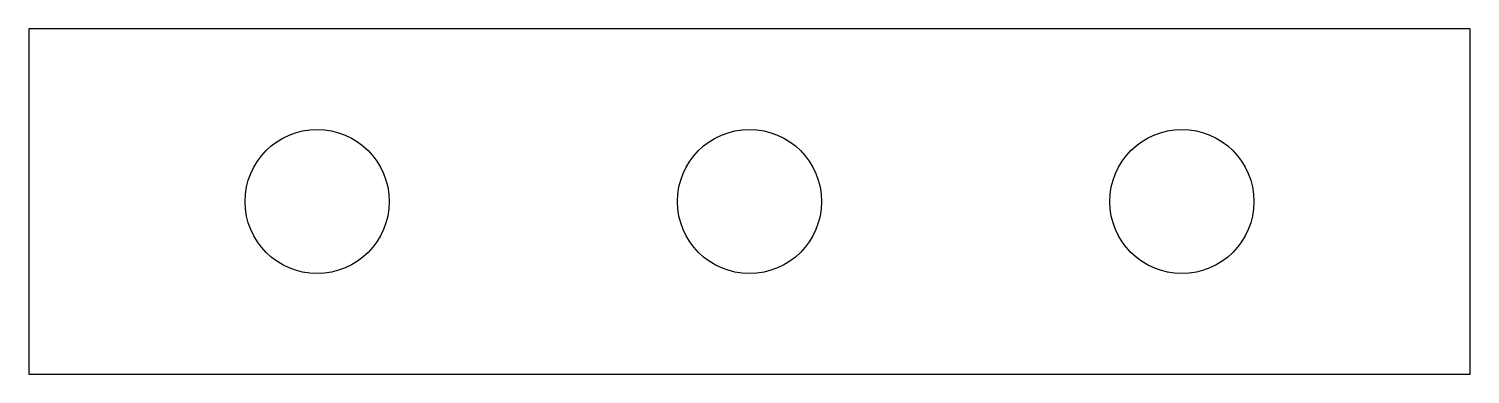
# Model space of a CAD drawing. Header units: millimetres. Extents: x -25 to 25, y 78 to 90.
import ezdxf

# ---------------------------------------------------------------- set-up
doc = ezdxf.new("R2010")
doc.units = ezdxf.units.MM
doc.layers.get('0').update_dxf_attribs({"linetype": 'CONTINUOUS'})

msp = doc.modelspace()

# ---------------------------------------------------------------- linework, layer by layer
for p, q in [((25, 90), (-25, 90)), ((-25, 90), (-25, 78)), ((25, 78), (25, 90)), ((-25, 78), (25, 78))]:
    msp.add_line(p, q)
for centre in [(-15, 84), (0, 84), (15, 84)]:
    msp.add_circle(centre, 2.5)

doc.saveas('drawing.dxf')
